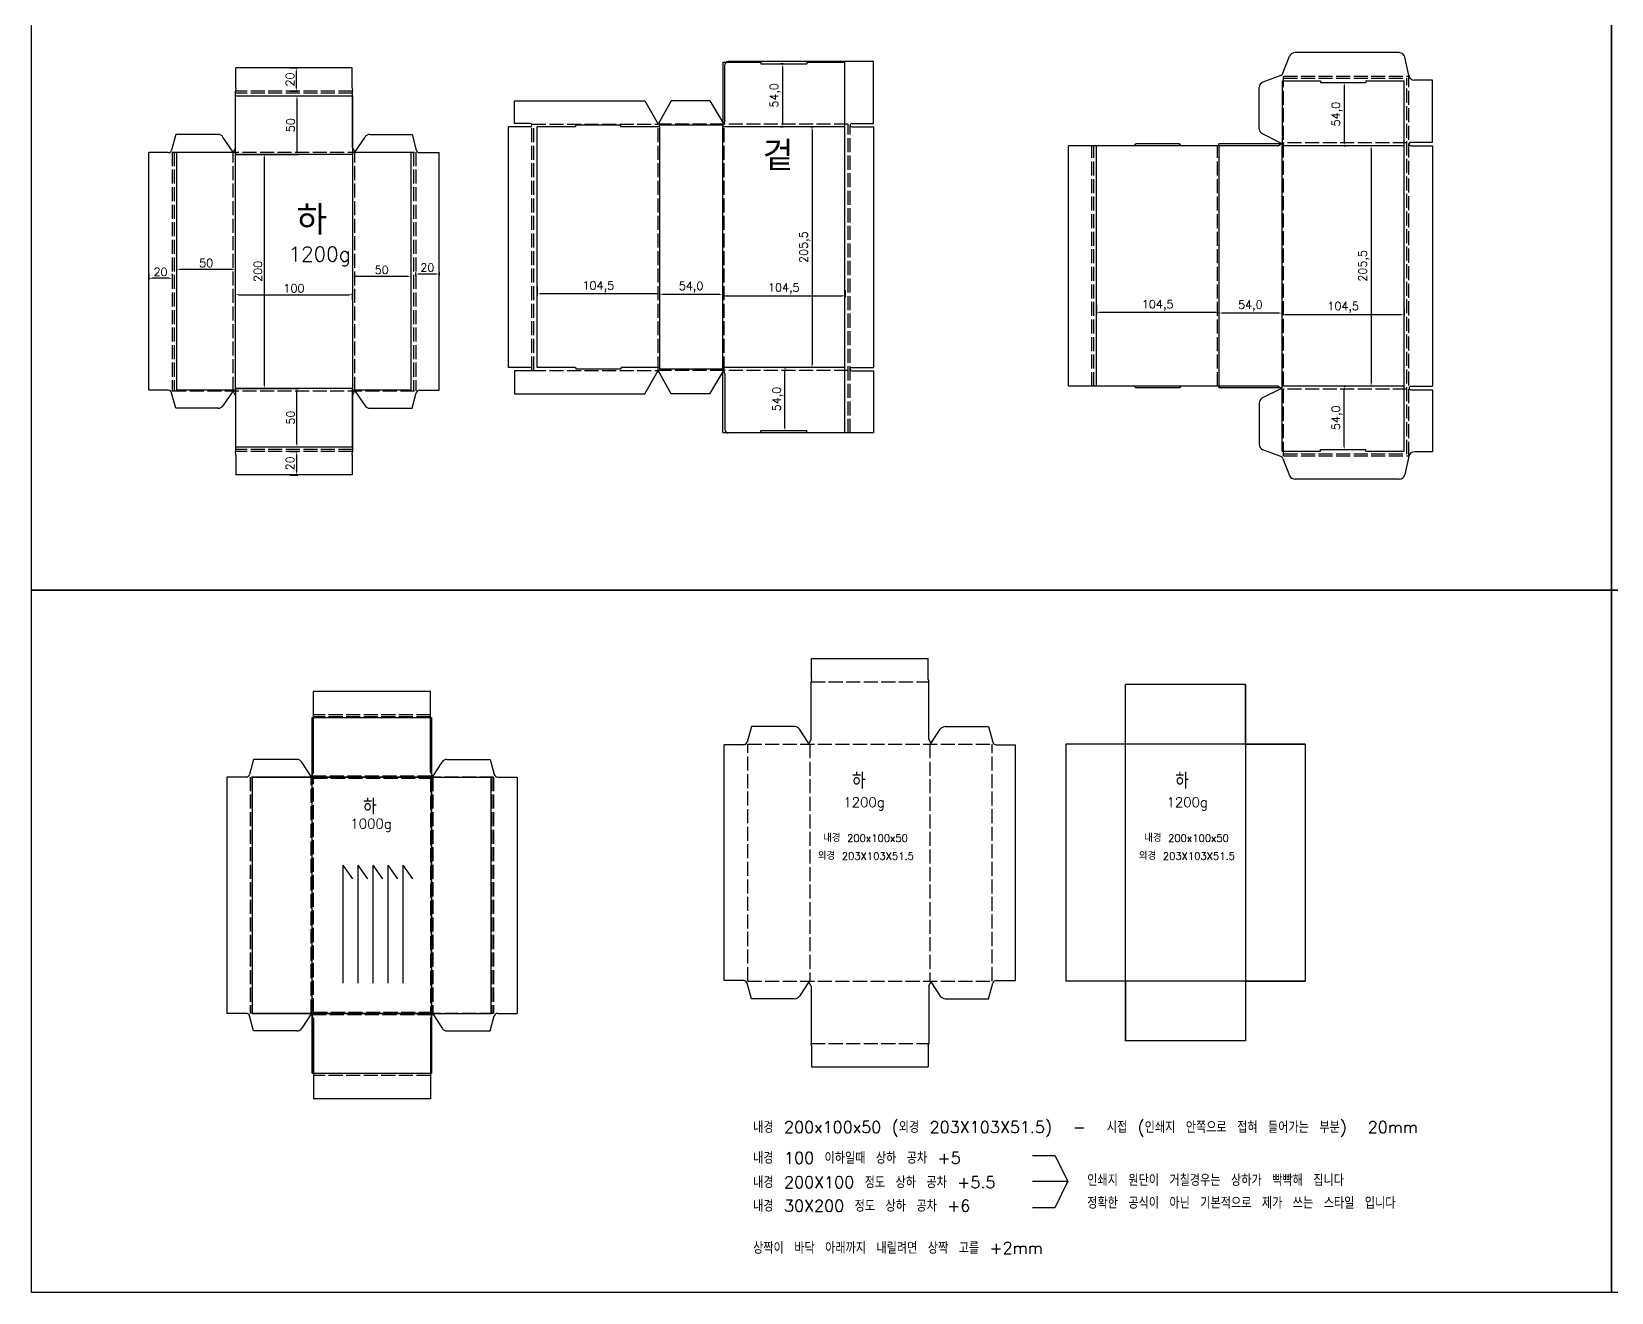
# Model space of a CAD drawing. Header units: millimetres. Extents: x 2179 to 11229, y 1198 to 3756.
# Drawn here: x 6679 to 8029, y 1435 to 2513 of the extents above; entities that cross this region are included whole.
import ezdxf

# ---------------------------------------------------------------- set-up
doc = ezdxf.new("R2010")
doc.units = ezdxf.units.MM
doc.linetypes.add('ACAD_ISO02W100', pattern=[15, 12, -3])
for name, color, linetype in [('기지', 7, 'Continuous'), ('인쇄지', 7, 'Continuous'), ('치수', 7, 'Continuous')]:
    doc.layers.add(name, color=color, linetype=linetype)
doc.styles.add('FHG', font='TXT.shx', dxfattribs={"height": 0.18, "bigfont": 'whgtxt.shx'})
doc.styles.get("Standard").update_dxf_attribs({"font": 'txt.shx', "bigfont": 'zfhg.shx'})
doc.dimstyles.new('ISO-25', dxfattribs={"dimtxt": 2.5, "dimasz": 2.5, "dimexe": 1.25, "dimexo": 0.625, "dimtad": 1, "dimtxsty": 'Standard', "dimcen": 2.5, "dimadec": 0, "dimazin": 0, "dimtfac": 1, "dimtmove": 0, "dimatfit": 3, "dimfxl": 0, "dimarcsym": 0})

# ---------------------------------------------------------------- blocks, each defined once
blk = doc.blocks.new('*D329')
at = {"layer": 'DEFPOINTS', "color": 0}
for p in [(7347.3, 2431.1), (7345.7, 2225.6), (7347.3, 2225.6)]:
    blk.add_point(p, dxfattribs=at)
at = {"layer": '치수', "color": 0, "lineweight": -2}
for p, q in [((7346.6, 2431.1), (7344.4, 2431.1)), ((7345.7, 2428.6), (7345.7, 2228.1)), ((7346.6, 2225.6), (7344.4, 2225.6))]:
    blk.add_line(p, q, dxfattribs=at)
at = {"layer": '치수', "color": 0}
for points in [[(7345.2, 2428.6), (7346.1, 2428.6), (7345.7, 2431.1)], [(7345.2, 2228.1), (7346.1, 2228.1), (7345.7, 2225.6)]]:
    blk.add_solid(points, dxfattribs=at)
at = {"layer": '치수', "color": 0, "insert": (7339.6, 2328.4), "char_height": 7, "attachment_point": 5, "rotation": 90}
blk.add_mtext('205,5', dxfattribs=at)
blk = doc.blocks.new('*D332')
at = {"layer": 'DEFPOINTS', "color": 0}
for p in [(7321.6, 2225.6), (7322.6, 2225.6), (7321.6, 2171.6)]:
    blk.add_point(p, dxfattribs=at)
at = {"layer": '치수', "color": 0, "lineweight": -2}
for p, q in [((7322.3, 2225.6), (7323.8, 2225.6)), ((7322.6, 2174.1), (7322.6, 2223.1)), ((7322.3, 2171.6), (7323.8, 2171.6))]:
    blk.add_line(p, q, dxfattribs=at)
at = {"layer": '치수', "color": 0}
for points in [[(7322.1, 2223.1), (7323, 2223.1), (7322.6, 2225.6)], [(7322.1, 2174.1), (7323, 2174.1), (7322.6, 2171.6)]]:
    blk.add_solid(points, dxfattribs=at)
at = {"layer": '치수', "color": 0, "insert": (7316.5, 2198.6), "char_height": 7, "attachment_point": 5, "rotation": 90}
blk.add_mtext('54,0', dxfattribs=at)
blk = doc.blocks.new('*D330')
at = {"layer": 'DEFPOINTS', "color": 0}
for p in [(7269.4, 2292.2), (7373.9, 2292.2), (7373.9, 2286.8)]:
    blk.add_point(p, dxfattribs=at)
at = {"layer": '치수', "color": 0, "lineweight": -2}
for p, q in [((7269.4, 2291.6), (7269.4, 2285.6)), ((7271.9, 2286.8), (7371.4, 2286.8)), ((7373.9, 2291.6), (7373.9, 2285.6))]:
    blk.add_line(p, q, dxfattribs=at)
at = {"layer": '치수', "color": 0}
for points in [[(7271.9, 2287.3), (7271.9, 2286.4), (7269.4, 2286.8)], [(7371.4, 2287.3), (7371.4, 2286.4), (7373.9, 2286.8)]]:
    blk.add_solid(points, dxfattribs=at)
at = {"layer": '치수', "color": 0, "insert": (7321.6, 2292.9), "char_height": 7, "attachment_point": 5}
blk.add_mtext('104,5', dxfattribs=at)
blk = doc.blocks.new('*D328')
at = {"layer": 'DEFPOINTS', "color": 0}
for p in [(7110.9, 2295.5), (7215.4, 2295.5), (7110.9, 2288.5)]:
    blk.add_point(p, dxfattribs=at)
at = {"layer": '치수', "color": 0, "lineweight": -2}
for p, q in [((7110.9, 2294.8), (7110.9, 2287.2)), ((7212.9, 2288.5), (7113.4, 2288.5)), ((7215.4, 2294.8), (7215.4, 2287.2))]:
    blk.add_line(p, q, dxfattribs=at)
at = {"layer": '치수', "color": 0}
for points in [[(7113.4, 2288.9), (7113.4, 2288.1), (7110.9, 2288.5)], [(7212.9, 2288.9), (7212.9, 2288.1), (7215.4, 2288.5)]]:
    blk.add_solid(points, dxfattribs=at)
at = {"layer": '치수', "color": 0, "insert": (7163.1, 2294.6), "char_height": 7, "attachment_point": 5}
blk.add_mtext('104,5', dxfattribs=at)
blk = doc.blocks.new('*D331')
at = {"layer": 'DEFPOINTS', "color": 0}
for p in [(7215.4, 2290.8), (7215.4, 2288.1), (7269.4, 2290.8)]:
    blk.add_point(p, dxfattribs=at)
at = {"layer": '치수', "color": 0, "lineweight": -2}
for p, q in [((7215.4, 2290.2), (7215.4, 2286.8)), ((7266.9, 2288.1), (7217.9, 2288.1)), ((7269.4, 2290.2), (7269.4, 2286.8))]:
    blk.add_line(p, q, dxfattribs=at)
at = {"layer": '치수', "color": 0}
for points in [[(7217.9, 2288.5), (7217.9, 2287.7), (7215.4, 2288.1)], [(7266.9, 2288.5), (7266.9, 2287.7), (7269.4, 2288.1)]]:
    blk.add_solid(points, dxfattribs=at)
at = {"layer": '치수', "color": 0, "insert": (7242.4, 2294.2), "char_height": 7, "attachment_point": 5}
blk.add_mtext('54,0', dxfattribs=at)
blk = doc.blocks.new('*D333')
at = {"layer": 'DEFPOINTS', "color": 0}
for p in [(7321.6, 2485.1), (7320.4, 2431.1), (7321.6, 2431.1)]:
    blk.add_point(p, dxfattribs=at)
at = {"layer": '치수', "color": 0, "lineweight": -2}
for p, q in [((7321, 2485.1), (7319.2, 2485.1)), ((7320.4, 2482.6), (7320.4, 2433.6)), ((7321, 2431.1), (7319.2, 2431.1))]:
    blk.add_line(p, q, dxfattribs=at)
at = {"layer": '치수', "color": 0}
for points in [[(7320, 2482.6), (7320.8, 2482.6), (7320.4, 2485.1)], [(7320, 2433.6), (7320.8, 2433.6), (7320.4, 2431.1)]]:
    blk.add_solid(points, dxfattribs=at)
at = {"layer": '치수', "color": 0, "insert": (7314.3, 2458.1), "char_height": 7, "attachment_point": 5, "rotation": 90}
blk.add_mtext('54,0', dxfattribs=at)
blk = doc.blocks.new('*D334')
at = {"layer": 'DEFPOINTS', "color": 0}
for p in [(7825, 2415.1), (7823.4, 2209.6), (7825, 2209.6)]:
    blk.add_point(p, dxfattribs=at)
at = {"layer": '치수', "color": 0, "lineweight": -2}
for p, q in [((7824.4, 2415.1), (7822.1, 2415.1)), ((7823.4, 2412.6), (7823.4, 2212.1)), ((7824.4, 2209.6), (7822.1, 2209.6))]:
    blk.add_line(p, q, dxfattribs=at)
at = {"layer": '치수', "color": 0}
for points in [[(7823, 2412.6), (7823.8, 2412.6), (7823.4, 2415.1)], [(7823, 2212.1), (7823.8, 2212.1), (7823.4, 2209.6)]]:
    blk.add_solid(points, dxfattribs=at)
at = {"layer": '치수', "color": 0, "insert": (7817.3, 2312.4), "char_height": 7, "attachment_point": 5, "rotation": 90}
blk.add_mtext('205,5', dxfattribs=at)
blk = doc.blocks.new('*D338')
at = {"layer": 'DEFPOINTS', "color": 0}
for p in [(7799.6, 2209.6), (7800.5, 2209.6), (7799.6, 2155.6)]:
    blk.add_point(p, dxfattribs=at)
at = {"layer": '치수', "color": 0, "lineweight": -2}
for p, q in [((7800.2, 2209.6), (7801.8, 2209.6)), ((7800.5, 2158.1), (7800.5, 2207.1)), ((7800.2, 2155.6), (7801.8, 2155.6))]:
    blk.add_line(p, q, dxfattribs=at)
at = {"layer": '치수', "color": 0}
for points in [[(7800.1, 2207.1), (7800.9, 2207.1), (7800.5, 2209.6)], [(7800.1, 2158.1), (7800.9, 2158.1), (7800.5, 2155.6)]]:
    blk.add_solid(points, dxfattribs=at)
at = {"layer": '치수', "color": 0, "insert": (7794.4, 2182.6), "char_height": 7, "attachment_point": 5, "rotation": 90}
blk.add_mtext('54,0', dxfattribs=at)
blk = doc.blocks.new('*D335')
at = {"layer": 'DEFPOINTS', "color": 0}
for p in [(7747.3, 2276.2), (7851.8, 2276.2), (7851.8, 2270.9)]:
    blk.add_point(p, dxfattribs=at)
at = {"layer": '치수', "color": 0, "lineweight": -2}
for p, q in [((7747.3, 2275.6), (7747.3, 2269.6)), ((7749.8, 2270.9), (7849.3, 2270.9)), ((7851.8, 2275.6), (7851.8, 2269.6))]:
    blk.add_line(p, q, dxfattribs=at)
at = {"layer": '치수', "color": 0}
for points in [[(7749.8, 2271.3), (7749.8, 2270.5), (7747.3, 2270.9)], [(7849.3, 2271.3), (7849.3, 2270.5), (7851.8, 2270.9)]]:
    blk.add_solid(points, dxfattribs=at)
at = {"layer": '치수', "color": 0, "insert": (7799.6, 2277), "char_height": 7, "attachment_point": 5}
blk.add_mtext('104,5', dxfattribs=at)
blk = doc.blocks.new('*D336')
at = {"layer": 'DEFPOINTS', "color": 0}
for p in [(7588.8, 2279.5), (7588.8, 2272.5), (7693.3, 2279.5)]:
    blk.add_point(p, dxfattribs=at)
at = {"layer": '치수', "color": 0, "lineweight": -2}
for p, q in [((7588.8, 2278.9), (7588.8, 2271.2)), ((7690.8, 2272.5), (7591.3, 2272.5)), ((7693.3, 2278.9), (7693.3, 2271.2))]:
    blk.add_line(p, q, dxfattribs=at)
at = {"layer": '치수', "color": 0}
for points in [[(7591.3, 2272.9), (7591.3, 2272.1), (7588.8, 2272.5)], [(7690.8, 2272.9), (7690.8, 2272.1), (7693.3, 2272.5)]]:
    blk.add_solid(points, dxfattribs=at)
at = {"layer": '치수', "color": 0, "insert": (7641.1, 2278.6), "char_height": 7, "attachment_point": 5}
blk.add_mtext('104,5', dxfattribs=at)
blk = doc.blocks.new('*D337')
at = {"layer": 'DEFPOINTS', "color": 0}
for p in [(7693.3, 2274.8), (7693.3, 2272.1), (7747.3, 2274.8)]:
    blk.add_point(p, dxfattribs=at)
at = {"layer": '치수', "color": 0, "lineweight": -2}
for p, q in [((7693.3, 2274.2), (7693.3, 2270.8)), ((7744.8, 2272.1), (7695.8, 2272.1)), ((7747.3, 2274.2), (7747.3, 2270.8))]:
    blk.add_line(p, q, dxfattribs=at)
at = {"layer": '치수', "color": 0}
for points in [[(7695.8, 2272.5), (7695.8, 2271.7), (7693.3, 2272.1)], [(7744.8, 2272.5), (7744.8, 2271.7), (7747.3, 2272.1)]]:
    blk.add_solid(points, dxfattribs=at)
at = {"layer": '치수', "color": 0, "insert": (7720.3, 2278.2), "char_height": 7, "attachment_point": 5}
blk.add_mtext('54,0', dxfattribs=at)
blk = doc.blocks.new('*D344')
at = {"layer": 'DEFPOINTS', "color": 0}
for p in [(7799.6, 2469.1), (7799.6, 2415.1), (7800.5, 2415.1)]:
    blk.add_point(p, dxfattribs=at)
at = {"layer": '치수', "color": 0, "lineweight": -2}
for p, q in [((7800.2, 2469.1), (7801.8, 2469.1)), ((7800.5, 2466.6), (7800.5, 2417.6)), ((7800.2, 2415.1), (7801.8, 2415.1))]:
    blk.add_line(p, q, dxfattribs=at)
at = {"layer": '치수', "color": 0}
for points in [[(7800.1, 2466.6), (7800.9, 2466.6), (7800.5, 2469.1)], [(7800.1, 2417.6), (7800.9, 2417.6), (7800.5, 2415.1)]]:
    blk.add_solid(points, dxfattribs=at)
at = {"layer": '치수', "color": 0, "insert": (7794.4, 2442.1), "char_height": 7, "attachment_point": 5, "rotation": 90}
blk.add_mtext('54,0', dxfattribs=at)
blk = doc.blocks.new('*D519')
at = {"layer": 'DEFPOINTS', "color": 0}
for p in [(6875.3, 2407.7), (6877.7, 2407.7), (6875.3, 2207.7)]:
    blk.add_point(p, dxfattribs=at)
at = {"layer": '치수', "color": 0, "lineweight": -2}
for p, q in [((6875.9, 2407.7), (6878.9, 2407.7)), ((6877.7, 2210.2), (6877.7, 2405.2)), ((6875.9, 2207.7), (6878.9, 2207.7))]:
    blk.add_line(p, q, dxfattribs=at)
at = {"layer": '치수', "color": 0}
for points in [[(6877.3, 2405.2), (6878.1, 2405.2), (6877.7, 2407.7)], [(6877.3, 2210.2), (6878.1, 2210.2), (6877.7, 2207.7)]]:
    blk.add_solid(points, dxfattribs=at)
at = {"layer": '치수', "color": 0, "insert": (6872.2, 2307.7), "char_height": 7, "attachment_point": 5, "rotation": 90}
blk.add_mtext('200', dxfattribs=at)
blk = doc.blocks.new('*D523')
at = {"layer": 'DEFPOINTS', "color": 0}
for p in [(6853, 2207.7), (6905.6, 2207.7), (6903, 2157.7)]:
    blk.add_point(p, dxfattribs=at)
at = {"layer": '치수', "color": 0, "lineweight": -2}
for p, q in [((6853.7, 2207.7), (6906.9, 2207.7)), ((6905.6, 2160.2), (6905.6, 2205.2)), ((6903.7, 2157.7), (6906.9, 2157.7))]:
    blk.add_line(p, q, dxfattribs=at)
at = {"layer": '치수', "color": 0}
for points in [[(6905.2, 2205.2), (6906, 2205.2), (6905.6, 2207.7)], [(6905.2, 2160.2), (6906, 2160.2), (6905.6, 2157.7)]]:
    blk.add_solid(points, dxfattribs=at)
at = {"layer": '치수', "color": 0, "insert": (6900.1, 2182.7), "char_height": 7, "attachment_point": 5, "rotation": 90}
blk.add_mtext('50', dxfattribs=at)
blk = doc.blocks.new('*D524')
at = {"layer": 'DEFPOINTS', "color": 0}
for p in [(6898.8, 2153.7), (6898.8, 2133.7), (6905.1, 2133.7)]:
    blk.add_point(p, dxfattribs=at)
at = {"layer": '치수', "color": 0, "lineweight": -2}
for p, q in [((6899.4, 2153.7), (6906.4, 2153.7)), ((6905.1, 2151.2), (6905.1, 2136.2)), ((6899.4, 2133.7), (6906.4, 2133.7))]:
    blk.add_line(p, q, dxfattribs=at)
at = {"layer": '치수', "color": 0}
for points in [[(6904.7, 2151.2), (6905.5, 2151.2), (6905.1, 2153.7)], [(6904.7, 2136.2), (6905.5, 2136.2), (6905.1, 2133.7)]]:
    blk.add_solid(points, dxfattribs=at)
at = {"layer": '치수', "color": 0, "insert": (6899.6, 2143.7), "char_height": 7, "attachment_point": 5, "rotation": 90}
blk.add_mtext('20', dxfattribs=at)
blk = doc.blocks.new('*D526')
at = {"layer": 'DEFPOINTS', "color": 0}
for p in [(6853, 2283), (6953, 2287.8), (6953, 2283)]:
    blk.add_point(p, dxfattribs=at)
at = {"layer": '치수', "color": 0, "lineweight": -2}
for p, q in [((6853, 2283.6), (6853, 2289.1)), ((6855.5, 2287.8), (6950.5, 2287.8)), ((6953, 2283.6), (6953, 2289.1))]:
    blk.add_line(p, q, dxfattribs=at)
at = {"layer": '치수', "color": 0}
for points in [[(6855.5, 2288.2), (6855.5, 2287.4), (6853, 2287.8)], [(6950.5, 2288.2), (6950.5, 2287.4), (6953, 2287.8)]]:
    blk.add_solid(points, dxfattribs=at)
at = {"layer": '치수', "color": 0, "insert": (6903, 2293.3), "char_height": 7, "attachment_point": 5}
blk.add_mtext('100', dxfattribs=at)
blk = doc.blocks.new('*D527')
at = {"layer": 'DEFPOINTS', "color": 0}
for p in [(6803, 2309.3), (6803, 2307.7), (6853, 2307.7)]:
    blk.add_point(p, dxfattribs=at)
at = {"layer": '치수', "color": 0, "lineweight": -2}
for p, q in [((6803, 2308.3), (6803, 2310.5)), ((6850.5, 2309.3), (6805.5, 2309.3)), ((6853, 2308.3), (6853, 2310.5))]:
    blk.add_line(p, q, dxfattribs=at)
at = {"layer": '치수', "color": 0}
for points in [[(6805.5, 2309.7), (6805.5, 2308.8), (6803, 2309.3)], [(6850.5, 2309.7), (6850.5, 2308.8), (6853, 2309.3)]]:
    blk.add_solid(points, dxfattribs=at)
at = {"layer": '치수', "color": 0, "insert": (6828, 2314.8), "char_height": 7, "attachment_point": 5}
blk.add_mtext('50', dxfattribs=at)
blk = doc.blocks.new('*D520')
at = {"layer": 'DEFPOINTS', "color": 0}
for p in [(6779, 2306.3), (6779, 2301.8), (6799, 2306.3)]:
    blk.add_point(p, dxfattribs=at)
at = {"layer": '치수', "color": 0, "lineweight": -2}
for p, q in [((6779, 2305.7), (6779, 2300.5)), ((6796.5, 2301.8), (6781.5, 2301.8)), ((6799, 2305.7), (6799, 2300.5))]:
    blk.add_line(p, q, dxfattribs=at)
at = {"layer": '치수', "color": 0}
for points in [[(6781.5, 2302.2), (6781.5, 2301.4), (6779, 2301.8)], [(6796.5, 2302.2), (6796.5, 2301.4), (6799, 2301.8)]]:
    blk.add_solid(points, dxfattribs=at)
at = {"layer": '치수', "color": 0, "insert": (6789, 2307.3), "char_height": 7, "attachment_point": 5}
blk.add_mtext('20', dxfattribs=at)
blk = doc.blocks.new('*D521')
at = {"layer": 'DEFPOINTS', "color": 0}
for p in [(7007, 2307.4), (7027, 2307.4), (7027, 2305.5)]:
    blk.add_point(p, dxfattribs=at)
at = {"layer": '치수', "color": 0, "lineweight": -2}
for p, q in [((7007, 2306.8), (7007, 2304.2)), ((7009.5, 2305.5), (7024.5, 2305.5)), ((7027, 2306.8), (7027, 2304.2))]:
    blk.add_line(p, q, dxfattribs=at)
at = {"layer": '치수', "color": 0}
for points in [[(7009.5, 2305.9), (7009.5, 2305.1), (7007, 2305.5)], [(7024.5, 2305.9), (7024.5, 2305.1), (7027, 2305.5)]]:
    blk.add_solid(points, dxfattribs=at)
at = {"layer": '치수', "color": 0, "insert": (7017, 2311), "char_height": 7, "attachment_point": 5}
blk.add_mtext('20', dxfattribs=at)
blk = doc.blocks.new('*D528')
at = {"layer": 'DEFPOINTS', "color": 0}
for p in [(6953, 2307.7), (7003, 2307.7), (7003, 2303.5)]:
    blk.add_point(p, dxfattribs=at)
at = {"layer": '치수', "color": 0, "lineweight": -2}
for p, q in [((6953, 2307.1), (6953, 2302.3)), ((6955.5, 2303.5), (7000.5, 2303.5)), ((7003, 2307.1), (7003, 2302.3))]:
    blk.add_line(p, q, dxfattribs=at)
at = {"layer": '치수', "color": 0}
for points in [[(6955.5, 2303.9), (6955.5, 2303.1), (6953, 2303.5)], [(7000.5, 2303.9), (7000.5, 2303.1), (7003, 2303.5)]]:
    blk.add_solid(points, dxfattribs=at)
at = {"layer": '치수', "color": 0, "insert": (6978, 2309), "char_height": 7, "attachment_point": 5}
blk.add_mtext('50', dxfattribs=at)
blk = doc.blocks.new('*D525')
at = {"layer": 'DEFPOINTS', "color": 0}
for p in [(6903, 2457.7), (6853, 2407.7), (6905.6, 2407.7)]:
    blk.add_point(p, dxfattribs=at)
at = {"layer": '치수', "color": 0, "lineweight": -2}
for p, q in [((6903.7, 2457.7), (6906.9, 2457.7)), ((6905.6, 2455.2), (6905.6, 2410.2)), ((6853.7, 2407.7), (6906.9, 2407.7))]:
    blk.add_line(p, q, dxfattribs=at)
at = {"layer": '치수', "color": 0}
for points in [[(6905.2, 2455.2), (6906, 2455.2), (6905.6, 2457.7)], [(6905.2, 2410.2), (6906, 2410.2), (6905.6, 2407.7)]]:
    blk.add_solid(points, dxfattribs=at)
at = {"layer": '치수', "color": 0, "insert": (6900.1, 2432.7), "char_height": 7, "attachment_point": 5, "rotation": 90}
blk.add_mtext('50', dxfattribs=at)
blk = doc.blocks.new('*D522')
at = {"layer": 'DEFPOINTS', "color": 0}
for p in [(6898.8, 2481.7), (6905.1, 2481.7), (6898.8, 2461.7)]:
    blk.add_point(p, dxfattribs=at)
at = {"layer": '치수', "color": 0, "lineweight": -2}
for p, q in [((6899.4, 2481.7), (6906.4, 2481.7)), ((6905.1, 2464.2), (6905.1, 2479.2)), ((6899.4, 2461.7), (6906.4, 2461.7))]:
    blk.add_line(p, q, dxfattribs=at)
at = {"layer": '치수', "color": 0}
for points in [[(6904.7, 2479.2), (6905.5, 2479.2), (6905.1, 2481.7)], [(6904.7, 2464.2), (6905.5, 2464.2), (6905.1, 2461.7)]]:
    blk.add_solid(points, dxfattribs=at)
at = {"layer": '치수', "color": 0, "insert": (6899.6, 2471.7), "char_height": 7, "attachment_point": 5, "rotation": 90}
blk.add_mtext('20', dxfattribs=at)

msp = doc.modelspace()

# ---------------------------------------------------------------- linework, layer by layer
at = {"color": 1}
for p, q in [((6944.724, 1800.229), (6952.934, 1788.532)), ((6944.724, 1800.229), (6944.724, 1699.406)), ((6957.577, 1800.229), (6965.787, 1788.532)), ((6957.577, 1800.229), (6957.577, 1699.406)), ((6970.43, 1800.229), (6978.64, 1788.532)), ((6970.43, 1800.229), (6970.43, 1699.406)), ((6983.283, 1800.229), (6991.493, 1788.532)), ((6983.283, 1800.229), (6983.283, 1699.406)), ((6996.136, 1800.229), (7004.346, 1788.532)), ((6996.136, 1800.229), (6996.136, 1699.406))]:
    msp.add_line(p, q, dxfattribs=at)
for p, q in [((7534.134, 1552.11), (7553.15, 1552.11)), ((7553.15, 1552.11), (7564.319, 1530.182)), ((7534.134, 1530.182), (7564.319, 1530.182)), ((7564.319, 1530.182), (7553.15, 1507.523)), ((7553.15, 1507.523), (7534.134, 1507.523))]:
    msp.add_line(p, q)
at = {"color": 6}
for points in [[(6678.818, 2635.181), (8028.818, 2635.181), (8028.818, 2035.181), (6678.818, 2035.181)], [(8028.818, 2635.181), (8928.818, 2635.181), (8928.818, 2035.181), (8028.818, 2035.181)], [(6678.818, 2035.181), (8028.818, 2035.181), (8028.818, 1435.181), (6678.818, 1435.181)], [(8028.818, 2035.181), (8928.818, 2035.181), (8928.818, 1435.181), (8028.818, 1435.181)]]:
    msp.add_lwpolyline(points, close=True, dxfattribs=at)
at = {"layer": '기지', "color": 7}
for p, q in [((7269.382, 2486.604), (7301.882, 2486.604)), ((7269.382, 2486.604), (7269.382, 2431.104)), ((7301.882, 2486.604), (7301.882, 2485.104)), ((7301.882, 2485.104), (7341.382, 2485.104)), ((7341.382, 2486.604), (7373.883, 2486.604)), ((7341.382, 2486.604), (7341.382, 2485.104)), ((7373.883, 2170.104), (7373.883, 2486.604)), ((7747.343, 2470.631), (7780.093, 2470.631)), ((7747.343, 2470.631), (7747.343, 2415.131)), ((7780.093, 2470.631), (7780.093, 2469.131)), ((7819.093, 2470.631), (7851.843, 2470.631)), ((7819.093, 2470.631), (7819.093, 2469.131)), ((7851.843, 2154.132), (7851.843, 2470.631)), ((7780.093, 2469.131), (7819.093, 2469.131)), ((7143.382, 2431.104), (7110.882, 2431.104)), ((7181.882, 2432.604), (7144.382, 2432.604)), ((7215.382, 2431.104), (7182.882, 2431.104)), ((7269.382, 2432.604), (7215.382, 2432.604)), ((7215.382, 2431.104), (7215.382, 2432.604)), ((7659.843, 2416.631), (7622.343, 2416.631)), ((7693.343, 2415.131), (7693.343, 2416.632)), ((7747.343, 2416.632), (7693.343, 2416.632)), ((7621.343, 2415.131), (7588.843, 2415.131)), ((7693.343, 2415.131), (7660.843, 2415.131)), ((7143.382, 2225.604), (7110.882, 2225.604)), ((7181.882, 2224.104), (7144.382, 2224.104)), ((7215.382, 2225.604), (7182.882, 2225.604)), ((7215.382, 2225.604), (7215.382, 2224.104)), ((7269.382, 2224.104), (7215.382, 2224.104)), ((7269.382, 2170.104), (7269.382, 2225.604)), ((7621.343, 2209.631), (7588.843, 2209.631)), ((7659.843, 2208.131), (7622.343, 2208.131)), ((7693.343, 2209.631), (7660.843, 2209.631)), ((7693.343, 2209.631), (7693.343, 2208.131)), ((7747.343, 2208.131), (7693.343, 2208.131)), ((7747.343, 2154.132), (7747.343, 2209.631)), ((7269.382, 2170.104), (7301.882, 2170.104)), ((7301.882, 2171.604), (7341.382, 2171.604)), ((7301.882, 2170.104), (7301.882, 2171.604)), ((7341.382, 2170.104), (7341.382, 2171.604)), ((7341.382, 2170.104), (7373.883, 2170.104)), ((7747.343, 2154.132), (7780.093, 2154.132)), ((7780.093, 2155.632), (7819.093, 2155.632)), ((7780.093, 2154.132), (7780.093, 2155.632)), ((7819.093, 2154.132), (7819.093, 2155.632)), ((7819.093, 2154.132), (7851.843, 2154.132))]:
    msp.add_line(p, q, dxfattribs=at)
at = {"layer": '기지'}
for p, q in [((6853.037, 2457.714), (6953.037, 2457.714)), ((6853.037, 2407.714), (6853.037, 2457.714)), ((6953.037, 2457.714), (6953.037, 2407.714)), ((6803.037, 2206.214), (6803.037, 2409.214)), ((6853.037, 2409.214), (6803.037, 2409.214)), ((7003.037, 2409.214), (6953.037, 2409.214)), ((7003.037, 2206.214), (7003.037, 2409.214)), ((6853.037, 2206.214), (6803.037, 2206.214)), ((6853.037, 2207.714), (6853.037, 2157.714)), ((6953.037, 2157.714), (6953.037, 2207.714)), ((7003.037, 2206.214), (6953.037, 2206.214)), ((6853.037, 2157.714), (6953.037, 2157.714)), ((7716.1, 1954.675), (7613.6, 1954.675)), ((7613.6, 1903.675), (7613.6, 1954.675)), ((7716.1, 1903.675), (7716.1, 1954.675)), ((6918.648, 1875.616), (6918.648, 1926.616)), ((6918.648, 1926.616), (7020.648, 1926.616)), ((7020.648, 1926.616), (7020.648, 1875.616)), ((7562.6, 1903.675), (7562.6, 1701.175)), ((7613.6, 1903.675), (7562.6, 1903.675)), ((7716.1, 1903.675), (7767.1, 1903.675)), ((7767.1, 1903.675), (7767.1, 1701.175)), ((6918.648, 1875.616), (6867.648, 1875.616)), ((6867.648, 1673.616), (6867.648, 1875.616)), ((7020.648, 1875.616), (7071.648, 1875.616)), ((7071.648, 1673.616), (7071.648, 1875.616)), ((7613.6, 1701.175), (7562.6, 1701.175)), ((7613.6, 1701.175), (7613.6, 1650.175)), ((7716.1, 1701.175), (7716.1, 1650.175)), ((7716.1, 1701.175), (7767.1, 1701.175)), ((6918.648, 1673.616), (6867.648, 1673.616)), ((6918.648, 1673.616), (6918.648, 1622.616)), ((7020.648, 1622.616), (7020.648, 1673.616)), ((7020.648, 1673.616), (7071.648, 1673.616)), ((7716.1, 1650.175), (7613.6, 1650.175)), ((6918.648, 1622.616), (7020.648, 1622.616))]:
    msp.add_line(p, q, dxfattribs=at)
at = {"layer": '기지', "linetype": 'Continuous'}
for p, q in [((7110.882, 2225.604), (7110.882, 2431.104)), ((7143.382, 2431.104), (7144.382, 2432.604)), ((7182.882, 2431.104), (7181.882, 2432.604)), ((7621.343, 2415.131), (7622.343, 2416.631)), ((7660.843, 2415.131), (7659.843, 2416.631)), ((7588.843, 2209.631), (7588.843, 2415.131)), ((7143.382, 2225.604), (7144.382, 2224.104)), ((7182.882, 2225.604), (7181.882, 2224.104)), ((7621.343, 2209.631), (7622.343, 2208.131)), ((7660.843, 2209.631), (7659.843, 2208.131))]:
    msp.add_line(p, q, dxfattribs=at)
at = {"layer": '기지', "color": 5}
for p, q in [((7215.382, 2431.104), (7215.382, 2225.604)), ((7269.382, 2225.604), (7269.382, 2431.104)), ((7373.883, 2431.104), (7269.382, 2431.104)), ((6853.037, 2207.714), (6853.037, 2407.714)), ((6953.037, 2407.714), (6853.037, 2407.714)), ((6953.037, 2407.714), (6953.037, 2207.714)), ((7693.343, 2415.131), (7693.343, 2209.631)), ((7747.343, 2209.631), (7747.343, 2415.131)), ((7851.843, 2415.131), (7747.343, 2415.131)), ((7373.883, 2225.604), (7269.382, 2225.604)), ((6953.037, 2207.714), (6853.037, 2207.714)), ((7851.843, 2209.631), (7747.343, 2209.631))]:
    msp.add_line(p, q, dxfattribs=at)
at = {"layer": '기지', "color": 3}
for p, q in [((7613.6, 1650.175), (7613.6, 1954.675)), ((7716.1, 1954.675), (7716.1, 1650.175)), ((6918.648, 1622.616), (6918.648, 1926.616)), ((7020.648, 1926.616), (7020.648, 1622.616)), ((7767, 1903.675), (7562.6, 1903.675)), ((6867.648, 1875.616), (7071.648, 1875.616)), ((7767.1, 1701.175), (7562.6, 1701.175)), ((6867.648, 1673.616), (7071.648, 1673.616))]:
    msp.add_line(p, q, dxfattribs=at)
at = {"layer": '인쇄지', "color": 3}
for p, q in [((7271.132, 2436.604), (7271.132, 2484.104)), ((7398.383, 2487.104), (7274.132, 2487.104)), ((7398.383, 2434.104), (7398.383, 2487.104)), ((7748.041, 2476.967), (7753.866, 2491.492)), ((7847.548, 2494.631), (7758.507, 2494.631)), ((7855.755, 2475.09), (7852.438, 2490.672)), ((6952.787, 2481.714), (6853.287, 2481.714)), ((6853.287, 2464.547), (6853.287, 2481.714)), ((6952.787, 2464.547), (6952.787, 2481.714)), ((7746.287, 2475.194), (7731.071, 2469.43)), ((7875.843, 2471.131), (7860.645, 2471.131)), ((7875.843, 2418.131), (7875.843, 2471.131)), ((6853.287, 2464.547), (6853.037, 2461.714)), ((6853.037, 2413.714), (6853.037, 2461.714)), ((6952.787, 2464.547), (6953.037, 2461.714)), ((6953.037, 2413.714), (6953.037, 2461.714)), ((7727.843, 2429.669), (7727.843, 2464.754)), ((7091.382, 2453.604), (7202.932, 2453.604)), ((7091.382, 2434.104), (7091.382, 2453.604)), ((7202.932, 2453.604), (7214.132, 2433.604)), ((7225.332, 2453.604), (7214.132, 2433.604)), ((7258.436, 2453.604), (7225.332, 2453.604)), ((7258.436, 2453.604), (7270.436, 2433.604)), ((7086.382, 2225.604), (7086.382, 2431.104)), ((7104.882, 2431.104), (7086.382, 2431.104)), ((7104.882, 2434.104), (7091.382, 2434.104)), ((7271.132, 2436.604), (7270.436, 2433.604)), ((7379.883, 2434.104), (7398.383, 2434.104)), ((7379.883, 2431.104), (7398.383, 2431.104)), ((7398.383, 2431.104), (7398.383, 2225.604)), ((6802.037, 2424.714), (6798.485, 2411.439)), ((6838.212, 2424.714), (6802.037, 2424.714)), ((6851.037, 2409.714), (6842.35, 2422.521)), ((6955.037, 2409.714), (6963.724, 2422.521)), ((6967.861, 2424.714), (7004.037, 2424.714)), ((7004.037, 2424.714), (7007.589, 2411.439)), ((7746.843, 2417.131), (7730.036, 2425.532)), ((7744.073, 2415.131), (7746.843, 2417.131)), ((7857.343, 2418.131), (7875.843, 2418.131)), ((6779.037, 2206.214), (6779.037, 2409.214)), ((6795.587, 2409.214), (6779.037, 2409.214)), ((6853.037, 2413.714), (6851.037, 2409.714)), ((6953.037, 2413.714), (6955.037, 2409.714)), ((7010.487, 2409.214), (7027.037, 2409.214)), ((7027.037, 2206.214), (7027.037, 2409.214)), ((7564.842, 2209.632), (7564.842, 2415.131)), ((7744.073, 2415.131), (7564.842, 2415.131)), ((7857.343, 2415.131), (7875.843, 2415.131)), ((7875.843, 2415.131), (7875.843, 2209.632)), ((7104.882, 2225.604), (7086.382, 2225.604)), ((7091.382, 2222.604), (7091.382, 2203.104)), ((7104.882, 2222.604), (7091.382, 2222.604)), ((7202.932, 2203.104), (7214.132, 2223.104)), ((7225.332, 2203.104), (7214.132, 2223.104)), ((7258.436, 2203.104), (7270.436, 2223.104)), ((7271.132, 2220.104), (7270.436, 2223.104)), ((7271.132, 2220.104), (7271.132, 2172.604)), ((7379.883, 2225.604), (7398.383, 2225.604)), ((7379.883, 2222.604), (7398.383, 2222.604)), ((7398.383, 2222.604), (7398.383, 2169.604)), ((6795.587, 2206.214), (6779.037, 2206.214)), ((6802.037, 2190.714), (6798.485, 2203.989)), ((6851.037, 2205.714), (6842.35, 2192.907)), ((6853.037, 2201.714), (6851.037, 2205.714)), ((6853.037, 2201.714), (6853.037, 2153.714)), ((6953.037, 2201.714), (6955.037, 2205.714)), ((6953.037, 2201.714), (6953.037, 2153.714)), ((6955.037, 2205.714), (6963.724, 2192.907)), ((7004.037, 2190.714), (7007.589, 2203.989)), ((7010.487, 2206.214), (7027.037, 2206.214)), ((7091.382, 2203.104), (7202.932, 2203.104)), ((7258.436, 2203.104), (7225.332, 2203.104)), ((7744.073, 2209.632), (7564.842, 2209.632)), ((7746.843, 2207.631), (7730.036, 2199.231)), ((7744.073, 2209.632), (7746.843, 2207.631)), ((7857.343, 2209.632), (7875.843, 2209.632)), ((7857.343, 2206.632), (7875.843, 2206.632)), ((7875.843, 2206.632), (7875.843, 2153.632)), ((6838.212, 2190.714), (6802.037, 2190.714)), ((6967.861, 2190.714), (7004.037, 2190.714)), ((7727.843, 2195.094), (7727.843, 2160.009)), ((7398.383, 2169.604), (7274.132, 2169.604)), ((6853.287, 2150.881), (6853.037, 2153.714)), ((6853.287, 2150.881), (6853.287, 2133.714)), ((6952.787, 2150.881), (6953.037, 2153.714)), ((6952.787, 2150.881), (6952.787, 2133.714)), ((7746.287, 2149.568), (7731.071, 2155.333)), ((7748.041, 2147.796), (7753.866, 2133.271)), ((7855.755, 2149.673), (7852.438, 2134.091)), ((7875.843, 2153.632), (7860.645, 2153.632)), ((6952.787, 2133.714), (6853.287, 2133.714)), ((7847.548, 2130.132), (7758.507, 2130.132))]:
    msp.add_line(p, q, dxfattribs=at)
at = {"layer": '인쇄지', "color": 4, "linetype": 'ACAD_ISO02W100'}
for p, q in [((7748.593, 2150.132), (7748.593, 2474.631)), ((7748.593, 2474.631), (7855.843, 2474.631)), ((7748.593, 2472.881), (7854.093, 2472.881)), ((7854.093, 2151.882), (7854.093, 2472.881)), ((7855.843, 2150.132), (7855.843, 2474.631)), ((6953.037, 2461.714), (6853.037, 2461.714)), ((6953.037, 2459.964), (6853.037, 2459.964)), ((7106.382, 2223.104), (7106.382, 2433.604)), ((7106.382, 2433.604), (7214.132, 2433.604)), ((7108.132, 2223.104), (7108.132, 2433.604)), ((7214.132, 2223.104), (7214.132, 2433.604)), ((7270.632, 2433.604), (7214.132, 2433.604)), ((7270.632, 2223.104), (7270.632, 2433.604)), ((7376.633, 2433.604), (7270.632, 2433.604)), ((7376.633, 2169.604), (7376.633, 2433.604)), ((7378.383, 2169.604), (7378.383, 2432.604)), ((7854.093, 2417.632), (7748.593, 2417.632)), ((6799.037, 2409.714), (6799.037, 2205.714)), ((6799.037, 2409.714), (7007.037, 2409.714)), ((6800.787, 2409.714), (6800.787, 2205.714)), ((6851.037, 2205.714), (6851.037, 2409.714)), ((6955.037, 2205.714), (6955.037, 2409.714)), ((7005.287, 2409.714), (7005.287, 2205.714)), ((7007.037, 2409.714), (7007.037, 2205.714)), ((7584.843, 2209.632), (7584.843, 2415.131)), ((7586.593, 2209.632), (7586.593, 2415.131)), ((7692.093, 2209.632), (7692.093, 2415.131)), ((7106.382, 2223.104), (7214.132, 2223.104)), ((7270.632, 2223.104), (7214.132, 2223.104)), ((7376.633, 2223.104), (7270.632, 2223.104)), ((6799.037, 2205.714), (7007.037, 2205.714)), ((7854.093, 2207.131), (7748.593, 2207.131)), ((6953.037, 2155.464), (6853.037, 2155.464)), ((6953.037, 2153.714), (6853.037, 2153.714)), ((7748.593, 2151.882), (7854.093, 2151.882)), ((7748.593, 2150.132), (7855.843, 2150.132)), ((7344.93, 1956.875), (7445.43, 1956.875)), ((7019.648, 1928.616), (6919.648, 1928.616)), ((7019.648, 1927.116), (6919.648, 1927.116)), ((7290.73, 1701.175), (7290.73, 1903.675)), ((7290.73, 1903.675), (7499.63, 1903.675)), ((7343.93, 1903.675), (7343.93, 1701.175)), ((7446.43, 1903.675), (7446.43, 1701.175)), ((7499.63, 1701.175), (7499.63, 1903.675)), ((7073.648, 1875.616), (6865.648, 1875.616)), ((6865.648, 1875.616), (6865.648, 1673.616)), ((6867.148, 1875.616), (6867.148, 1673.616)), ((6918.648, 1673.616), (6918.648, 1875.616)), ((7020.648, 1673.616), (7020.648, 1875.616)), ((7072.148, 1875.616), (7072.148, 1673.616)), ((7073.648, 1875.616), (7073.648, 1673.616)), ((7290.73, 1701.175), (7499.63, 1701.175)), ((7073.648, 1673.616), (6865.648, 1673.616)), ((7344.93, 1647.975), (7445.43, 1647.975)), ((7019.648, 1622.116), (6919.648, 1622.116)), ((7019.648, 1620.616), (6919.648, 1620.616))]:
    msp.add_line(p, q, dxfattribs=at)
at = {"layer": '인쇄지', "color": 6}
for p, q in [((7345.33, 1976.875), (7445.03, 1976.875)), ((7345.33, 1958.875), (7345.33, 1976.875)), ((7445.03, 1958.875), (7445.03, 1976.875)), ((7345.33, 1958.875), (7344.93, 1956.875)), ((7445.03, 1958.875), (7445.43, 1956.875)), ((6919.648, 1879.894), (6919.648, 1948.616)), ((7019.648, 1948.616), (6919.648, 1948.616)), ((7019.648, 1879.894), (7019.648, 1948.616)), ((7344.93, 1907.953), (7344.93, 1956.875)), ((7445.43, 1907.953), (7445.43, 1956.875)), ((7293.967, 1918.675), (7290.16, 1905.351)), ((7330.833, 1918.675), (7293.967, 1918.675)), ((7459.528, 1918.675), (7496.393, 1918.675)), ((7496.393, 1918.675), (7500.2, 1905.351)), ((7342.98, 1904.175), (7335.023, 1916.403)), ((7344.93, 1907.953), (7342.98, 1904.175)), ((7445.43, 1907.953), (7447.38, 1904.175)), ((7447.38, 1904.175), (7455.337, 1916.403)), ((6868.491, 1890.616), (6865.069, 1877.84)), ((6905.55, 1890.616), (6868.491, 1890.616)), ((7033.745, 1890.616), (7070.805, 1890.616)), ((7070.805, 1890.616), (7074.226, 1877.84)), ((7270.73, 1701.675), (7270.73, 1903.175)), ((7287.276, 1903.175), (7270.73, 1903.175)), ((7503.084, 1903.175), (7519.63, 1903.175)), ((7519.63, 1701.675), (7519.63, 1903.175)), ((6917.698, 1876.116), (6909.741, 1888.343)), ((6919.648, 1879.894), (6917.698, 1876.116)), ((7019.648, 1879.894), (7021.598, 1876.116)), ((7021.598, 1876.116), (7029.554, 1888.343)), ((6845.648, 1875.616), (6845.648, 1673.616)), ((6862.171, 1875.616), (6845.648, 1875.616)), ((7077.124, 1875.616), (7093.648, 1875.616)), ((7093.648, 1875.616), (7093.648, 1673.616)), ((7287.276, 1701.675), (7270.73, 1701.675)), ((7503.084, 1701.675), (7519.63, 1701.675)), ((7293.967, 1686.175), (7290.16, 1699.499)), ((7342.98, 1700.675), (7335.023, 1688.448)), ((7344.93, 1696.898), (7342.98, 1700.675)), ((7344.93, 1696.898), (7344.93, 1647.975)), ((7445.43, 1696.898), (7447.38, 1700.675)), ((7445.43, 1696.898), (7445.43, 1647.975)), ((7447.38, 1700.675), (7455.337, 1688.448)), ((7496.393, 1686.175), (7500.2, 1699.499)), ((7330.833, 1686.175), (7293.967, 1686.175)), ((7459.528, 1686.175), (7496.393, 1686.175)), ((6862.171, 1673.616), (6845.648, 1673.616)), ((6868.491, 1658.616), (6865.069, 1671.392)), ((6917.698, 1673.116), (6909.741, 1660.889)), ((6919.648, 1669.338), (6917.698, 1673.116)), ((6919.648, 1669.338), (6919.648, 1600.616)), ((7019.648, 1669.338), (7021.598, 1673.116)), ((7019.648, 1669.338), (7019.648, 1600.616)), ((7021.598, 1673.116), (7029.554, 1660.889)), ((7070.805, 1658.616), (7074.226, 1671.392)), ((7077.124, 1673.616), (7093.648, 1673.616)), ((6905.55, 1658.616), (6868.491, 1658.616)), ((7033.745, 1658.616), (7070.805, 1658.616)), ((7345.33, 1645.975), (7344.93, 1647.975)), ((7445.03, 1645.975), (7445.43, 1647.975)), ((7345.33, 1645.975), (7345.33, 1627.975)), ((7445.03, 1645.975), (7445.03, 1627.975)), ((7345.33, 1627.975), (7445.03, 1627.975)), ((7019.648, 1600.616), (6919.648, 1600.616))]:
    msp.add_line(p, q, dxfattribs=at)
at = {"layer": '인쇄지', "color": 3}
for centre, radius, start, end in [((7274.132, 2484.104), 3, 90, 180), ((7758.507, 2489.631), 5, 90, 158.145696), ((7847.548, 2489.631), 5, 12.016719, 90), ((7745.224, 2478), 3, 290.750077, 339.856044), ((7860.645, 2476.131), 5, 192.016719, 270), ((7732.843, 2464.754), 5, 110.750077, 180), ((7104.882, 2432.604), 1.5, 270, 90), ((7379.883, 2432.604), 1.5, 90, 270), ((6838.212, 2419.714), 5, 34.149117, 90), ((6967.861, 2419.714), 5, 90, 145.850883), ((7732.843, 2429.669), 5, 180, 235.850883), ((7857.343, 2416.631), 1.5, 90, 270), ((6795.587, 2412.214), 3, 270, 345.021103), ((7010.487, 2412.214), 3, 194.978897, 270), ((7104.882, 2224.104), 1.5, 270, 90), ((7379.883, 2224.104), 1.5, 90, 270), ((6795.587, 2203.214), 3, 14.978897, 90), ((7010.487, 2203.214), 3, 90, 165.021103), ((7857.343, 2208.132), 1.5, 90, 270), ((6838.212, 2195.714), 5, 270, 325.850883), ((6967.861, 2195.714), 5, 214.149117, 270), ((7732.843, 2195.094), 5, 124.149117, 180), ((7274.132, 2172.604), 3, 180, 270), ((7732.843, 2160.009), 5, 180, 249.249923), ((7745.224, 2146.763), 3, 20.143956, 69.249923), ((7860.645, 2148.632), 5, 90, 167.983281), ((7758.507, 2135.132), 5, 201.854304, 270), ((7847.548, 2135.132), 5, 270, 347.983281)]:
    msp.add_arc(centre, radius, start, end, dxfattribs=at)
at = {"layer": '인쇄지', "color": 6}
for centre, radius, start, end in [((7330.833, 1913.675), 5, 33.05381, 90), ((7459.528, 1913.675), 5, 90, 146.94619), ((7287.276, 1906.175), 3, 270, 344.056129), ((7503.084, 1906.175), 3, 195.943871, 270), ((6905.55, 1885.616), 5, 33.053813, 90), ((7033.745, 1885.616), 5, 90, 146.946187), ((6862.171, 1878.616), 3, 270, 345.007019), ((7077.124, 1878.616), 3, 194.992981, 270), ((7287.276, 1698.675), 3, 15.943871, 90), ((7503.084, 1698.675), 3, 90, 164.056129), ((7330.833, 1691.175), 5, 270, 326.94619), ((7459.528, 1691.175), 5, 213.05381, 270), ((6862.171, 1670.616), 3, 14.992981, 90), ((6905.55, 1663.616), 5, 270, 326.94619), ((7033.745, 1663.616), 5, 213.05381, 270), ((7077.124, 1670.616), 3, 90, 165.007019)]:
    msp.add_arc(centre, radius, start, end, dxfattribs=at)
at = {"layer": '치수', "color": 2, "linetype": 'ACAD_ISO02W100'}
for p, q in [((6918.648, 1876.616), (7020.648, 1876.616)), ((6917.648, 1673.616), (6917.648, 1875.616)), ((6919.648, 1674.616), (6919.648, 1874.616)), ((6919.648, 1874.616), (7019.648, 1874.616)), ((7019.648, 1874.616), (7019.648, 1674.616)), ((7021.648, 1875.616), (7021.648, 1673.616)), ((6919.648, 1674.616), (7019.648, 1674.616)), ((6918.648, 1672.616), (7020.648, 1672.616))]:
    msp.add_line(p, q, dxfattribs=at)

# ---------------------------------------------------------------- texts
for s, p in [('내경 200x100x50 (외경 203X103X51.5)  -  시접 (인쇄지 안쪽으로 접혀 들어가는 부분)  20mm', (7295.37, 1571.427)), ('내경 100 이하일때 상하 공차 +5', (7295.37, 1545.113)), ('내경 200X100 정도 상하 공차 +5.5', (7295.37, 1524.281)), ('내경 30X200 정도 상하 공차 +6', (7295.37, 1504.18)), ('상짝이 바닥 아래까지 내릴려면 상짝 고를 +2mm', (7295.37, 1468.165))]:
    msp.add_text(s, height=10).set_placement(p)
at = {"color": 1}
for s, p in [('인쇄지 원단이 거칠경우는 상하가 빡빡해 집니다 ', (7580.893, 1526.15)), ('정확한 공식이 아닌 기본적으로 제가 쓰는 스타일 입니다 ', (7580.893, 1506.698))]:
    msp.add_text(s, height=10, dxfattribs=at).set_placement(p)
at = {"layer": '기지', "color": 1, "style": 'FHG'}
for s, height, p in [('겉', 25, (7303.536, 2393.817)), ('하', 25, (6905.129, 2338.98)), ('1200g', 12.5, (6898.368, 2316.281)), ('1200g', 8.3333, (7372.467, 1849.906)), ('1200g', 8.3333, (7648.666, 1849.906)), ('1000g', 8.3333, (6951.232, 1831.573))]:
    msp.add_text(s, height=height, dxfattribs=at).set_placement(p)
at = {"layer": '기지', "color": 1}
for p in [(7379.854, 1865.739), (7656.053, 1865.739), (6961.993, 1843.573)]:
    msp.add_text('하', height=13.333, dxfattribs=at).set_placement(p)
at = {"layer": '기지', "color": 5, "style": 'FHG'}
for s, p in [('내경 200x100x50', (7355.165, 1820.298)), ('내경 200x100x50', (7629.481, 1820.298)), ('외경 203X103X51.5', (7350.648, 1804.969)), ('외경 203X103X51.5', (7624.964, 1804.969))]:
    msp.add_text(s, height=6.25, dxfattribs=at).set_placement(p)

# ---------------------------------------------------------------- dimensions: what is measured, and where the dimension line sits
at = {"layer": '치수', "color": 4}
for base, p1, p2, angle, override, picture, middle in [((7320.411, 2431.104), (7321.632, 2485.104), (7321.632, 2431.104), 90, {"dimtxt": 7, "dimgap": 2, "dimdec": 1, "dimzin": 0, "dimtdec": 1}, '*D333', (7314.328, 2458.104)), ((6905.116, 2481.714), (6898.78, 2461.714), (6898.78, 2481.714), 90, {"dimtxt": 7, "dimgap": 2}, '*D522', (6899.616, 2471.714)), ((6905.618, 2407.714), (6903.037, 2457.714), (6853.037, 2407.714), 90, {"dimtxt": 7, "dimgap": 2}, '*D525', (6900.118, 2432.714)), ((7800.522, 2415.131), (7799.593, 2469.131), (7799.593, 2415.131), 270, {"dimtxt": 7, "dimgap": 2, "dimdec": 1, "dimzin": 0, "dimtdec": 1}, '*D344', (7794.439, 2442.131)), ((7345.66, 2225.604), (7347.273, 2431.104), (7347.273, 2225.604), 90, {"dimtxt": 7, "dimgap": 2, "dimdec": 1, "dimzin": 0, "dimtdec": 1}, '*D329', (7339.577, 2328.354)), ((6877.696, 2407.714), (6875.289, 2207.714), (6875.289, 2407.714), 90, {"dimtxt": 7, "dimgap": 2}, '*D519', (6872.196, 2307.714)), ((7823.37, 2209.631), (7824.983, 2415.131), (7824.983, 2209.631), 90, {"dimtxt": 7, "dimgap": 2, "dimdec": 1, "dimzin": 0, "dimtdec": 1}, '*D334', (7817.287, 2312.381)), ((7322.562, 2225.604), (7321.632, 2171.604), (7321.632, 2225.604), 90, {"dimtxt": 7, "dimgap": 2, "dimdec": 1, "dimzin": 0, "dimtdec": 1}, '*D332', (7316.479, 2198.604)), ((6905.618, 2207.714), (6903.037, 2157.714), (6853.037, 2207.714), 270, {"dimtxt": 7, "dimgap": 2}, '*D523', (6900.118, 2182.714)), ((7800.522, 2209.631), (7799.593, 2155.632), (7799.593, 2209.631), 90, {"dimtxt": 7, "dimgap": 2, "dimdec": 1, "dimzin": 0, "dimtdec": 1}, '*D338', (7794.439, 2182.631)), ((6905.116, 2133.714), (6898.78, 2153.714), (6898.78, 2133.714), 270, {"dimtxt": 7, "dimgap": 2}, '*D524', (6899.616, 2143.714))]:
    dim = msp.add_linear_dim(base=base, p1=p1, p2=p2, angle=angle, dimstyle='ISO-25', override=override, dxfattribs=at)
    dim.commit()
    dim.dimension.update_dxf_attribs({"geometry": picture, "text_midpoint": middle})
for base, p1, p2, override, picture, middle in [((6779.037, 2301.798), (6799.037, 2306.29), (6779.037, 2306.29), {"dimtxt": 7, "dimgap": 2}, '*D520', (6789.037, 2307.298)), ((6803.037, 2309.262), (6853.037, 2307.714), (6803.037, 2307.714), {"dimtxt": 7, "dimgap": 2}, '*D527', (6828.037, 2314.762)), ((7003.037, 2303.532), (6953.037, 2307.714), (7003.037, 2307.714), {"dimtxt": 7, "dimgap": 2}, '*D528', (6978.037, 2309.032)), ((7027.037, 2305.493), (7007.037, 2307.378), (7027.037, 2307.378), {"dimtxt": 7, "dimgap": 2}, '*D521', (7017.037, 2310.993)), ((6953.037, 2287.812), (6853.037, 2283.001), (6953.037, 2283.001), {"dimtxt": 7, "dimgap": 2}, '*D526', (6903.037, 2293.312)), ((7110.882, 2288.471), (7215.382, 2295.455), (7110.882, 2295.455), {"dimtxt": 7, "dimgap": 2, "dimdec": 1, "dimzin": 0, "dimtdec": 1}, '*D328', (7163.132, 2294.554)), ((7215.382, 2288.069), (7269.382, 2290.817), (7215.382, 2290.817), {"dimtxt": 7, "dimgap": 2, "dimdec": 1, "dimzin": 0, "dimtdec": 1}, '*D331', (7242.382, 2294.152)), ((7373.883, 2286.841), (7269.382, 2292.214), (7373.883, 2292.214), {"dimtxt": 7, "dimgap": 2, "dimdec": 1, "dimzin": 0, "dimtdec": 1}, '*D330', (7321.632, 2292.924)), ((7588.843, 2272.498), (7693.343, 2279.483), (7588.843, 2279.483), {"dimtxt": 7, "dimgap": 2, "dimdec": 1, "dimzin": 0, "dimtdec": 1}, '*D336', (7641.093, 2278.581)), ((7693.343, 2272.096), (7747.343, 2274.844), (7693.343, 2274.844), {"dimtxt": 7, "dimgap": 2, "dimdec": 1, "dimzin": 0, "dimtdec": 1}, '*D337', (7720.343, 2278.18)), ((7851.843, 2270.869), (7747.343, 2276.242), (7851.843, 2276.242), {"dimtxt": 7, "dimgap": 2, "dimdec": 1, "dimzin": 0, "dimtdec": 1}, '*D335', (7799.593, 2276.952))]:
    dim = msp.add_linear_dim(base=base, p1=p1, p2=p2, dimstyle='ISO-25', override=override, dxfattribs=at)
    dim.commit()
    dim.dimension.update_dxf_attribs({"geometry": picture, "text_midpoint": middle})

doc.saveas('drawing.dxf')
